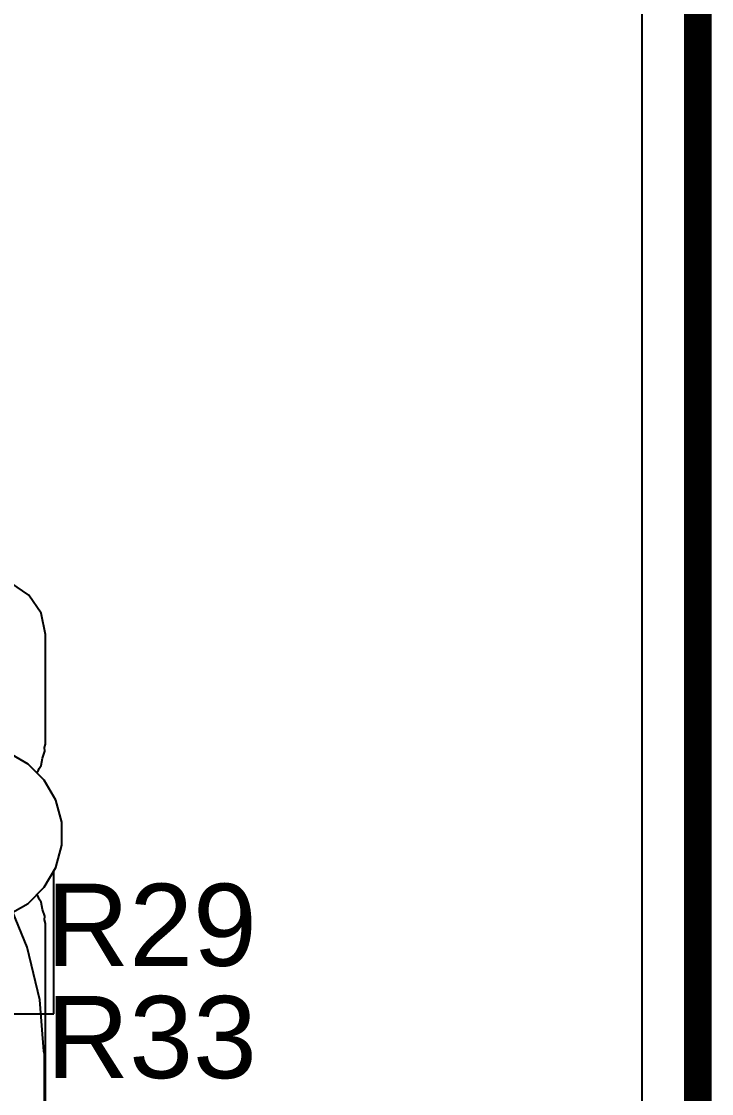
# Model space of a CAD drawing. Header units: inches. Extents: x -5 to 501, y -9 to 81.
# Drawn here: x 108.73 to 115.13, y 28.53 to 38.48 of the extents above; entities that cross this region are included whole.
import ezdxf

# ---------------------------------------------------------------- set-up
doc = ezdxf.new("R2010")
doc.units = ezdxf.units.IN
for name, color, linetype in [('Board Outline', 216, 'Continuous'), ('Bottom Layer', 5, 'Continuous'), ('Ground', 16, 'Continuous'), ('Mechanical 4', 56, 'Continuous'), ('Power', 76, 'Continuous'), ('Top Layer', 1, 'Continuous'), ('Top Overlay', 2, 'Continuous')]:
    doc.layers.add(name, color=color, linetype=linetype)
doc.styles.add('Arial', font='', dxfattribs={"height": 0.2})
doc.styles.get('Arial').set_extended_font_data('Arial')

msp = doc.modelspace()

# ---------------------------------------------------------------- linework, layer by layer
at = {"layer": 'Board Outline'}
msp.add_lwpolyline([(115, 0, 0.254, 0.254, 0), (115, 40, 0.254, 0.254, 0)], format="xyseb", dxfattribs=at)
at = {"layer": 'Bottom Layer'}
for p, q in [((114.4821, 39.4821), (114.4821, 0.518)), ((108.7903, 31.5897), (108.6061, 31.696)), ((108.9408, 31.4392), (108.7903, 31.5897)), ((109.0471, 31.255), (108.9408, 31.4392)), ((109.1022, 31.0495), (109.0471, 31.255)), ((109.1022, 30.8367), (109.1022, 31.0495)), ((109.0471, 30.6312), (109.1022, 30.8367)), ((108.9408, 30.447), (109.0471, 30.6312)), ((108.7903, 30.2965), (108.9408, 30.447)), ((108.6487, 30.2147), (108.7903, 30.2965)), ((108.7831, 29.8901), (108.6487, 30.2147)), ((108.8998, 29.4041), (108.7831, 29.8901)), ((108.9373, 28.9277), (108.8998, 29.4041)), ((108.9416, 28.9059), (108.9373, 28.9277)), ((108.9416, 24.65), (108.9416, 28.9059))]:
    msp.add_line(p, q, dxfattribs=at)
at = {"layer": 'Ground'}
for p, q in [((114.4821, 39.4821), (114.4821, 0.518)), ((108.7988, 33.1576), (108.6308, 33.2699)), ((108.9111, 32.9896), (108.7988, 33.1576)), ((108.9506, 32.7914), (108.9111, 32.9896)), ((108.9506, 31.7757), (108.9506, 32.7914)), ((108.9439, 31.7422), (108.9506, 31.7757)), ((108.9461, 31.7081), (108.9439, 31.7422)), ((108.9111, 31.5775), (108.9243, 31.6439)), ((108.9243, 31.6439), (108.9461, 31.7081)), ((108.8812, 31.5167), (108.8921, 31.549)), ((108.8921, 31.549), (108.9111, 31.5775)), ((108.8728, 31.5072), (108.8812, 31.5167)), ((108.9408, 31.4392), (108.8728, 31.5072)), ((109.0471, 31.255), (108.9408, 31.4392)), ((109.1022, 31.0495), (109.0471, 31.255)), ((109.1022, 30.8367), (109.1022, 31.0495)), ((109.0471, 30.6312), (109.1022, 30.8367)), ((108.9408, 30.447), (109.0471, 30.6312)), ((108.8728, 30.379), (108.9408, 30.447)), ((108.8812, 30.3695), (108.8728, 30.379)), ((108.8921, 30.3372), (108.8812, 30.3695)), ((108.9111, 30.3087), (108.8921, 30.3372)), ((108.9243, 30.2423), (108.9111, 30.3087)), ((108.9461, 30.1781), (108.9243, 30.2423)), ((108.9439, 30.144), (108.9461, 30.1781)), ((108.9506, 30.1105), (108.9439, 30.144)), ((108.9506, 24.988), (108.9506, 30.1105))]:
    msp.add_line(p, q, dxfattribs=at)
at = {"layer": 'Mechanical 4'}
msp.add_lwpolyline([(115.0011, -0.0019, 0.0127, 0.0127, 0), (115.0011, 39.9981, 0.0127, 0.0127, 0)], format="xyseb", dxfattribs=at)
at = {"layer": 'Power'}
for p, q in [((114.4821, 39.4821), (114.4821, 0.518)), ((108.7988, 33.1576), (108.6308, 33.2699)), ((108.9111, 32.9896), (108.7988, 33.1576)), ((108.9506, 32.7914), (108.9111, 32.9896)), ((108.9506, 31.7757), (108.9506, 32.7914)), ((108.9439, 31.7422), (108.9506, 31.7757)), ((108.9461, 31.7081), (108.9439, 31.7422)), ((108.9111, 31.5775), (108.9243, 31.6439)), ((108.9243, 31.6439), (108.9461, 31.7081)), ((108.8812, 31.5167), (108.8921, 31.549)), ((108.8921, 31.549), (108.9111, 31.5775)), ((108.8728, 31.5072), (108.8812, 31.5167)), ((108.9408, 31.4392), (108.8728, 31.5072)), ((109.0471, 31.255), (108.9408, 31.4392)), ((109.1022, 31.0495), (109.0471, 31.255)), ((109.1022, 30.8367), (109.1022, 31.0495)), ((109.0471, 30.6312), (109.1022, 30.8367)), ((108.9408, 30.447), (109.0471, 30.6312)), ((108.8728, 30.379), (108.9408, 30.447)), ((108.8812, 30.3695), (108.8728, 30.379)), ((108.8921, 30.3372), (108.8812, 30.3695)), ((108.9111, 30.3087), (108.8921, 30.3372)), ((108.9243, 30.2423), (108.9111, 30.3087)), ((108.9461, 30.1781), (108.9243, 30.2423)), ((108.9439, 30.144), (108.9461, 30.1781)), ((108.9506, 30.1105), (108.9439, 30.144)), ((108.9506, 24.988), (108.9506, 30.1105))]:
    msp.add_line(p, q, dxfattribs=at)
at = {"layer": 'Top Layer'}
for p, q in [((114.4821, 39.4821), (114.4821, 0.518)), ((108.7903, 31.5897), (108.6061, 31.696)), ((108.9408, 31.4392), (108.7903, 31.5897)), ((109.0471, 31.255), (108.9408, 31.4392)), ((109.1022, 31.0495), (109.0471, 31.255)), ((109.1022, 30.8367), (109.1022, 31.0495)), ((109.0471, 30.6312), (109.1022, 30.8367)), ((109.0308, 30.6029), (109.0471, 30.6312)), ((109.0308, 29.2735), (109.0308, 30.6029)), ((108.101, 29.2735), (109.0308, 29.2735))]:
    msp.add_line(p, q, dxfattribs=at)

# ---------------------------------------------------------------- texts
at = {"layer": 'Top Overlay', "style": 'Arial'}
for s, p in [('R29', (108.9592, 29.7181)), ('R33', (108.9592, 28.6767))]:
    msp.add_text(s, height=0.762, dxfattribs=at).set_placement(p)

doc.saveas('drawing.dxf')
